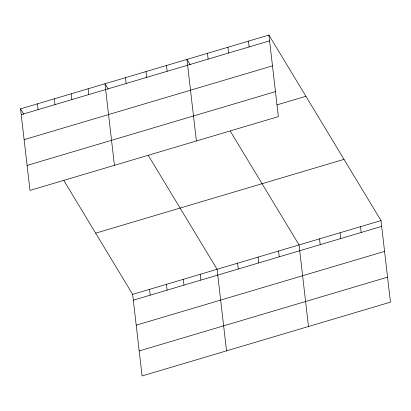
<?xml version="1.0" encoding="UTF-8"?>
<svg xmlns="http://www.w3.org/2000/svg" width="411" height="411" viewBox="0 0 411 411"><rect width="100%" height="100%" fill="white"/><g stroke="black" fill="none" stroke-linecap="round" stroke-linejoin="round"><path stroke-width="0.62" d="M268.917 35.058L278.355 116.621L29.988 190.411L20.55 108.848L268.917 35.058L381.012 220.589L390.45 302.152L142.083 375.942L132.645 294.379L63.895 180.588M21.223 114.648L269.59 40.853M24.115 139.653L272.483 65.858M27.095 165.412L275.462 91.617M276.983 104.877L305.907 96.282M95.655 233.155L344.022 159.36M132.645 294.379L381.012 220.589M133.318 300.179L381.685 226.384M136.211 325.183L384.578 251.388M139.19 350.943L387.558 277.148M190.175 64.733L186.954 59.41L196.391 140.973M230.299 131.145L299.054 244.941L308.486 326.504M108.211 89.084L104.995 83.762L114.433 165.325M148.34 155.497L217.09 269.287L226.528 350.855M20.55 108.848L23.766 114.176M360.524 226.677L361.192 232.472M340.031 232.765L340.704 238.56M319.542 238.853L320.215 244.648M278.56 251.029L279.233 256.824M248.429 41.146L249.097 46.941M258.072 257.116L258.74 262.912M227.935 47.234L228.608 53.029M237.579 263.199L238.252 269M207.447 53.322L208.115 59.117M200.203 274.307L200.871 280.107M166.465 65.498L167.138 71.293M183.311 279.326L183.984 285.126M145.977 71.586L146.645 77.381M166.424 284.345L167.092 290.14M125.483 77.674L126.156 83.469M149.532 289.359L150.205 295.16M88.108 88.776L88.776 94.576M71.216 93.795L71.889 99.596M54.329 98.815L54.997 104.615M37.437 103.834L38.11 109.629"/></g></svg>
